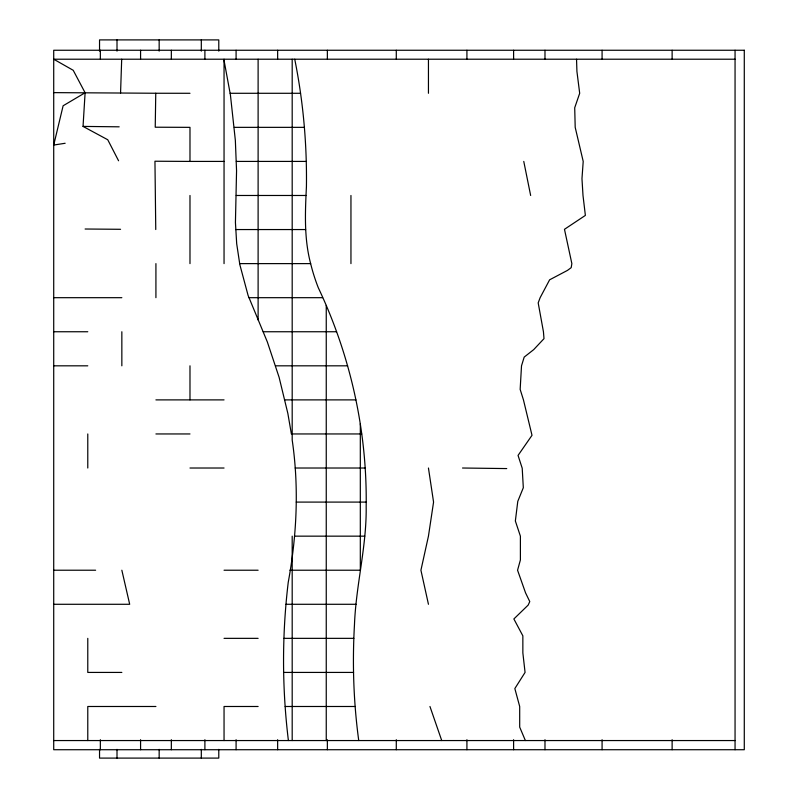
<?xml version="1.0" encoding="UTF-8"?>
<svg xmlns="http://www.w3.org/2000/svg" width="798" height="798" viewBox="0 0 798 798"><rect width="100%" height="100%" fill="white"/><g stroke="black" fill="none" stroke-linecap="round" stroke-linejoin="round"><path stroke-width="1.2" d="M189.984 93.286L155.76 93.256L155.231 127.211L189.984 127.351L189.984 161.415L224.048 161.415M53.715 92.628L120.558 93.027L121.695 59.212M118.573 160.767L107.75 139.75L83.042 126.413L85.107 92.748L73.217 70.294L53.715 59.212L735.058 59.212M85.107 92.748L63.122 105.775L53.715 145.056L65.147 143.271M230.143 93.286L300.537 93.286M234.303 127.351L304.357 127.351M236.318 161.415L306.223 161.415M236.248 195.48L306.163 195.48M235.689 229.555L305.614 229.555M239.659 263.619L310.661 263.619M53.715 297.684L121.845 297.684M248.916 297.684L322.582 297.684M53.715 331.749L87.78 331.749M263.22 331.749L336.566 331.749M53.715 365.823L87.78 365.823M275.549 365.823L347.619 365.823M155.919 399.888L224.048 399.888M284.876 399.888L355.918 399.888M155.919 433.952L189.984 433.952M361.703 433.952L291.38 433.952L287.859 413.474L279.11 377.324L267.37 342.023L248.088 295.43L239.849 264.697L236.687 243.709L235.43 222.522L236.557 170.832L235.35 140.378L230.423 94.942L224.048 60.399M189.984 468.017L224.048 468.017M295.17 468.017L365.155 468.017M296.248 502.092L366.142 502.092M294.731 536.156L364.766 536.156M53.715 570.221L95.62 570.221M224.048 570.221L258.113 570.221M289.883 570.221L360.227 570.221M53.715 604.285L129.685 604.285L121.845 570.221M285.983 604.285L356.068 604.285M224.048 638.35L258.113 638.35M283.928 638.35L353.853 638.35M121.845 672.425L87.78 672.425L87.78 638.35M283.679 672.425L353.564 672.425M155.919 706.489L87.78 706.489L87.78 740.554M258.113 706.489L224.048 706.489L224.048 740.554M285.165 706.489L355.19 706.489M53.715 740.554L735.058 740.554M189.984 161.415L154.952 161.226L155.76 229.525M120.558 93.027L155.76 93.256M85.107 229.016L120.558 229.295M83.042 126.413L119.171 126.822M462.521 468.017L506.74 468.576M358.741 740.554C353.534 702.19 352.257 663.328 354.472 624.684C355.958 585.044 366.721 546.391 366.172 506.62C367.279 431.249 350.541 355.888 318.322 287.799A192.807 189.276 -42 0 1 310.661 263.659C303.988 238.562 305.155 212.468 306.422 186.822C307.021 144.029 303.19 101.166 294.731 59.212M525.383 740.554L519.697 727.118L519.688 706.489L514.84 688.564L525.064 672.425L522.86 652.924L522.85 635.836L513.872 618.959L528.166 605.093L529.772 601.582L525.553 592.864L517.563 570.221L520.396 559.967L520.396 536.156L515.358 520.994L517.782 501.353L523.318 487.718L522.211 468.217L518.052 455.419L532.007 435.309L523.448 399.888L520.156 389.384L521.513 365.823L524.186 357.105L533.712 349.624L543.997 338.661L543.438 331.749L538.191 302.881L540.136 297.684L549.613 279.819L567.478 270.392L571.188 267.659L571.857 263.619L564.475 229.305L585.373 215.41L582.999 195.48L581.971 178.672L583.208 161.415L575.198 127.351L574.71 107.76L579.687 93.286L576.924 71.421L576.535 59.212M429.952 706.489L441.733 740.554M428.446 604.285L420.925 570.221L428.446 536.156L433.563 502.092L428.446 468.017M523.767 161.415L530.65 195.48M288.397 740.554C281.993 688.056 281.933 634.809 288.238 582.291C296.846 535.408 299.13 487.269 292.188 439.987L292.188 59.212M735.058 50.254L735.058 749.721M672.125 50.254L672.125 58.982M672.125 739.746L672.125 749.721M602.081 50.254L602.081 58.982M602.081 739.746L602.081 749.721M544.984 50.254L544.984 58.982M544.984 739.746L544.984 749.721M513.603 50.254L513.603 58.982M513.603 739.746L513.603 749.721M466.92 50.254L466.92 58.982M466.92 739.746L466.92 749.721M428.446 59.212L428.446 93.286M396.287 50.254L396.287 58.982M396.287 739.746L396.287 749.721M360.317 423.798L360.317 569.622M350.95 195.48L350.95 263.619M327.36 50.254L327.36 58.982M327.36 739.746L327.36 749.721M326.252 305.425L326.252 740.554M292.188 536.156L292.188 740.554M277.644 50.254L277.644 58.982M277.644 739.746L277.644 749.721M258.113 59.212L258.113 319.948M236.088 50.254L236.088 58.982M236.088 739.746L236.088 749.721M224.048 59.212L224.048 263.619M218.782 51.122L218.782 39.9L99.541 39.9L99.541 51.122M218.782 749.372L218.782 758.1L99.541 758.1L99.541 749.372M204.896 50.254L204.896 58.982M204.896 739.746L204.896 749.721M201.315 39.9L201.315 51.122M201.315 749.372L201.315 758.1M189.984 195.48L189.984 263.619M189.984 365.823L189.984 399.888M171.341 50.254L171.341 58.982M171.341 739.746L171.341 749.721M159.161 39.9L159.161 51.122M159.161 749.372L159.161 758.1M155.919 263.619L155.919 297.684M140.578 50.254L140.578 58.982M140.578 739.746L140.578 749.721M121.845 331.749L121.845 365.823M117.007 39.9L117.007 51.122M117.007 749.372L117.007 758.1M100.349 50.254L100.349 58.982M100.349 739.746L100.349 749.721M87.78 433.952L87.78 468.017M744.285 50.254L53.715 50.254L53.715 749.721L744.285 749.721L744.285 50.254"/></g></svg>
